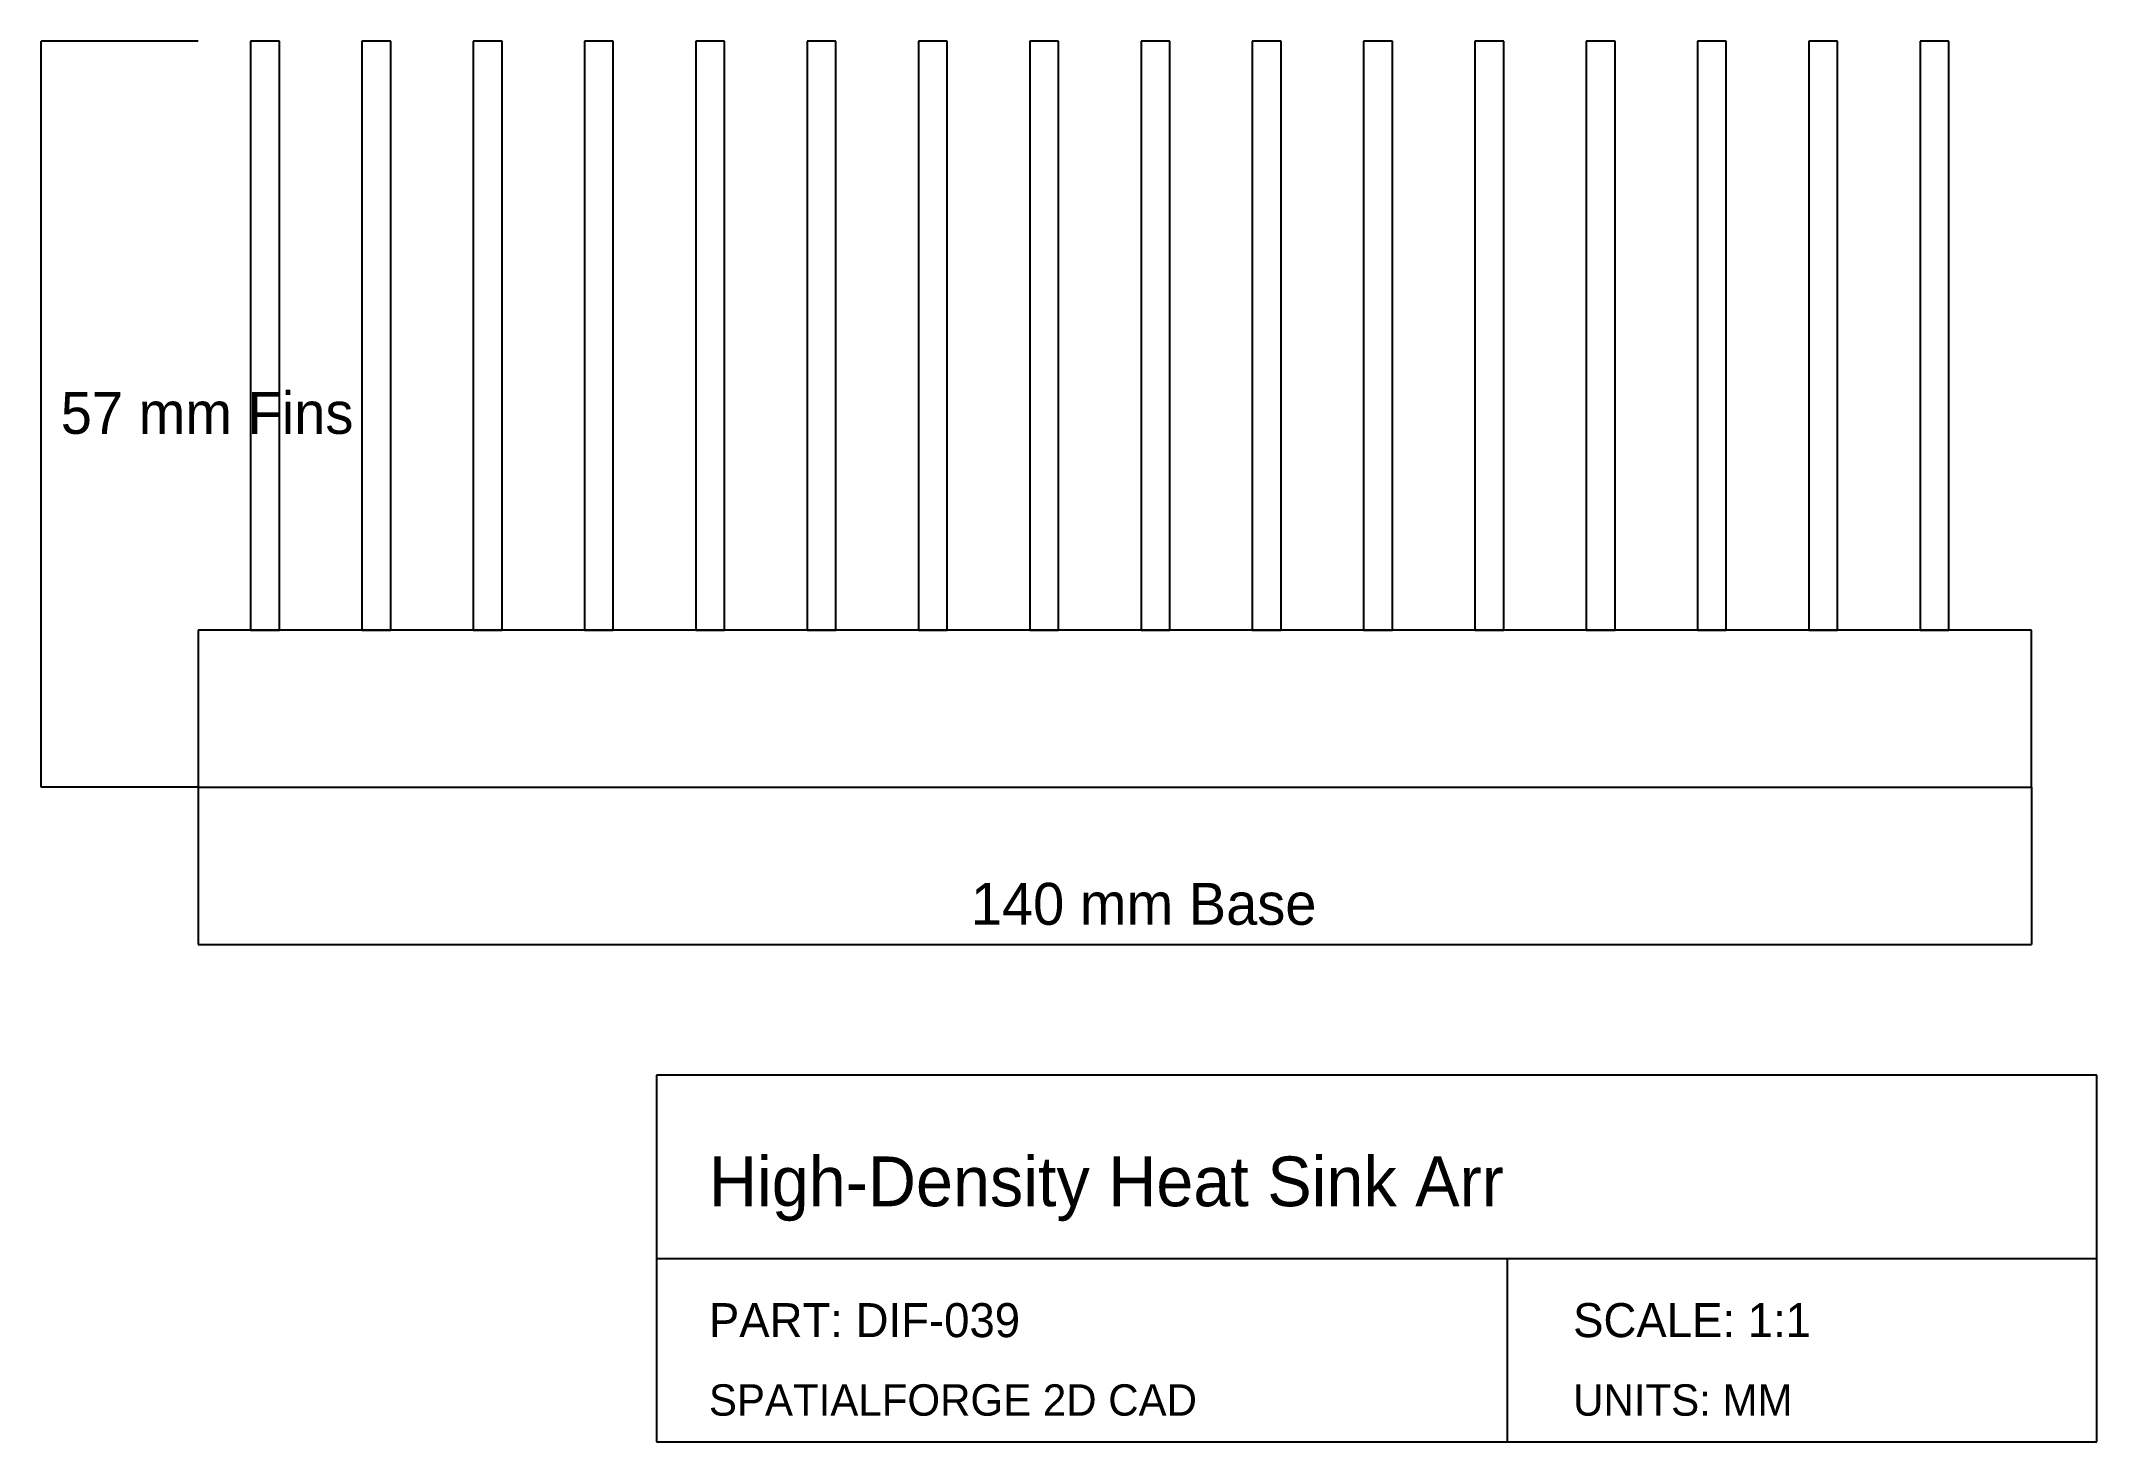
# Model space of a CAD drawing. Header units: millimetres. Extents: x 8 to 165, y -30 to 77.
import ezdxf

# ---------------------------------------------------------------- set-up
doc = ezdxf.new("R2010")
doc.units = ezdxf.units.MM
for name, color, linetype in [('DIM', 3, 'CONTINUOUS'), ('TITLE', 5, 'CONTINUOUS'), ('VISIBLE', 7, 'CONTINUOUS')]:
    doc.layers.add(name, color=color, linetype=linetype)

msp = doc.modelspace()

# ---------------------------------------------------------------- linework, layer by layer
at = {"layer": 'DIM'}
for p, q in [((20, 77), (8, 77)), ((8, 20), (8, 77)), ((20, 20), (8, 20)), ((20, 20), (20, 8)), ((160, 20), (160, 8)), ((20, 8), (160, 8))]:
    msp.add_line(p, q, dxfattribs=at)
at = {"layer": 'TITLE', "linetype": 'CONTINUOUS'}
for p, q in [((165, -2), (55, -2)), ((55, -2), (55, -30)), ((165, -30), (165, -2)), ((55, -30), (165, -30))]:
    msp.add_line(p, q, dxfattribs=at)
at = {"layer": 'TITLE'}
for p, q in [((55, -16), (165, -16)), ((120, -30), (120, -16))]:
    msp.add_line(p, q, dxfattribs=at)
at = {"layer": 'VISIBLE', "linetype": 'CONTINUOUS'}
for p, q in [((26.2, 77), (24, 77)), ((24, 77), (24, 32)), ((26.2, 32), (26.2, 77)), ((34.7, 77), (32.5, 77)), ((32.5, 77), (32.5, 32)), ((34.7, 32), (34.7, 77)), ((43.2, 77), (41, 77)), ((41, 77), (41, 32)), ((43.2, 32), (43.2, 77)), ((51.7, 77), (49.5, 77)), ((49.5, 77), (49.5, 32)), ((51.7, 32), (51.7, 77)), ((60.2, 77), (58, 77)), ((58, 77), (58, 32)), ((60.2, 32), (60.2, 77)), ((68.7, 77), (66.5, 77)), ((66.5, 77), (66.5, 32)), ((68.7, 32), (68.7, 77)), ((77.2, 77), (75, 77)), ((75, 77), (75, 32)), ((77.2, 32), (77.2, 77)), ((85.7, 77), (83.5, 77)), ((83.5, 77), (83.5, 32)), ((85.7, 32), (85.7, 77)), ((94.2, 77), (92, 77)), ((92, 77), (92, 32)), ((94.2, 32), (94.2, 77)), ((102.7, 77), (100.5, 77)), ((100.5, 77), (100.5, 32)), ((102.7, 32), (102.7, 77)), ((111.2, 77), (109, 77)), ((109, 77), (109, 32)), ((111.2, 32), (111.2, 77)), ((119.7, 77), (117.5, 77)), ((117.5, 77), (117.5, 32)), ((119.7, 32), (119.7, 77)), ((128.2, 77), (126, 77)), ((126, 77), (126, 32)), ((128.2, 32), (128.2, 77)), ((136.7, 77), (134.5, 77)), ((134.5, 77), (134.5, 32)), ((136.7, 32), (136.7, 77)), ((145.2, 77), (143, 77)), ((143, 77), (143, 32)), ((145.2, 32), (145.2, 77)), ((153.7, 77), (151.5, 77)), ((151.5, 77), (151.5, 32)), ((153.7, 32), (153.7, 77)), ((160, 32), (20, 32)), ((20, 32), (20, 20)), ((24, 32), (26.2, 32)), ((32.5, 32), (34.7, 32)), ((41, 32), (43.2, 32)), ((49.5, 32), (51.7, 32)), ((58, 32), (60.2, 32)), ((66.5, 32), (68.7, 32)), ((75, 32), (77.2, 32)), ((83.5, 32), (85.7, 32)), ((92, 32), (94.2, 32)), ((100.5, 32), (102.7, 32)), ((109, 32), (111.2, 32)), ((117.5, 32), (119.7, 32)), ((126, 32), (128.2, 32)), ((134.5, 32), (136.7, 32)), ((143, 32), (145.2, 32)), ((151.5, 32), (153.7, 32)), ((160, 20), (160, 32)), ((20, 20), (160, 20))]:
    msp.add_line(p, q, dxfattribs=at)

# ---------------------------------------------------------------- texts
at = {"layer": 'DIM'}
for s, p in [('57 mm Fins', (9.5, 47)), ('140 mm Base', (79, 9.5))]:
    msp.add_text(s, height=3.2, dxfattribs=at).set_placement(p)
at = {"layer": 'TITLE'}
for s, height, p in [('High-Density Heat Sink Arr', 3.8, (59, -12)), ('PART: DIF-039', 2.6, (59, -22)), ('SCALE: 1:1', 2.6, (125, -22)), ('SPATIALFORGE 2D CAD', 2.4, (59, -28)), ('UNITS: MM', 2.4, (125, -28))]:
    msp.add_text(s, height=height, dxfattribs=at).set_placement(p)

doc.saveas('drawing.dxf')
